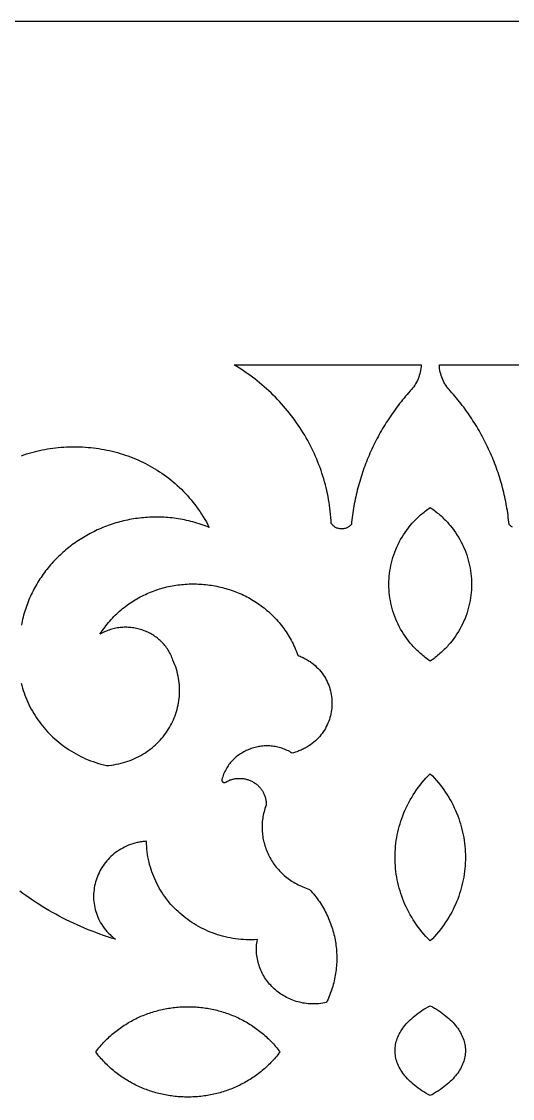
# Model space of a CAD drawing. Extents: x -167 to 167, y -60 to 60.
# Drawn here: x 101.3 to 129.8, y -2.7 to 60 of the extents above; entities that cross this region are included whole.
import ezdxf

# ---------------------------------------------------------------- set-up
doc = ezdxf.new("R2010")
doc.units = 0
doc.header["$MEASUREMENT"] = 0
doc.layers.add('LAYER_1', color=18, linetype='CONTINUOUS')

msp = doc.modelspace()

# ---------------------------------------------------------------- linework, layer by layer
at = {"layer": 'LAYER_1'}
for points in [[(166.732, -60), (166.732, 60), (-166.732, 60), (-166.732, -60)], [(124.513, 39.895), (124.502, 39.791), (124.486, 39.688), (124.466, 39.586), (124.441, 39.485), (124.412, 39.385), (124.378, 39.286), (124.34, 39.19), (124.297, 39.094), (124.25, 39.001), (124.199, 38.91), (124.144, 38.821), (124.084, 38.734), (124.021, 38.649), (123.953, 38.567), (123.882, 38.487), (123.791, 38.385), (123.701, 38.281), (123.612, 38.177), (123.524, 38.072), (123.437, 37.966), (123.352, 37.859), (123.268, 37.752), (123.184, 37.644), (123.102, 37.535), (123.021, 37.426), (122.942, 37.316), (122.863, 37.205), (122.785, 37.094), (122.709, 36.982), (122.634, 36.869), (122.56, 36.756), (122.487, 36.642), (122.416, 36.527), (122.345, 36.412), (122.276, 36.296), (122.208, 36.179), (122.141, 36.062), (122.075, 35.944), (122.011, 35.826), (121.947, 35.707), (121.885, 35.588), (121.824, 35.468), (121.765, 35.347), (121.706, 35.226), (121.649, 35.105), (121.593, 34.983), (121.538, 34.86), (121.485, 34.737), (121.433, 34.614), (121.382, 34.489), (121.332, 34.365), (121.283, 34.24), (121.236, 34.114), (121.19, 33.989), (121.145, 33.862), (121.102, 33.735), (121.059, 33.608), (121.018, 33.481), (120.979, 33.353), (120.94, 33.224), (120.903, 33.095), (120.867, 32.966), (120.833, 32.837), (120.799, 32.707), (120.767, 32.576), (120.737, 32.446), (120.707, 32.315), (120.679, 32.184), (120.653, 32.052), (120.627, 31.92), (120.603, 31.788), (120.58, 31.655), (120.559, 31.523), (120.539, 31.39), (120.52, 31.256), (120.503, 31.123), (120.487, 30.989), (120.472, 30.855), (120.458, 30.72), (120.429, 30.686), (120.398, 30.655), (120.365, 30.625), (120.331, 30.598), (120.296, 30.573), (120.26, 30.551), (120.222, 30.531), (120.184, 30.513), (120.145, 30.498), (120.105, 30.485), (120.065, 30.474), (120.024, 30.466), (119.982, 30.46), (119.941, 30.456), (119.899, 30.454), (119.858, 30.455), (119.816, 30.458), (119.775, 30.463), (119.734, 30.471), (119.693, 30.481), (119.653, 30.493), (119.614, 30.507), (119.576, 30.524), (119.538, 30.543), (119.502, 30.564), (119.467, 30.587), (119.433, 30.613), (119.4, 30.641), (119.369, 30.671), (119.339, 30.703), (119.312, 30.738), (119.286, 30.774), (119.276, 30.951), (119.263, 31.128), (119.247, 31.304), (119.229, 31.479), (119.208, 31.654), (119.184, 31.828), (119.157, 32.002), (119.128, 32.175), (119.096, 32.347), (119.061, 32.518), (119.024, 32.689), (118.984, 32.859), (118.941, 33.028), (118.896, 33.196), (118.848, 33.364), (118.797, 33.531), (118.744, 33.696), (118.688, 33.861), (118.63, 34.025), (118.569, 34.188), (118.506, 34.35), (118.44, 34.511), (118.372, 34.671), (118.302, 34.829), (118.228, 34.987), (118.153, 35.144), (118.075, 35.299), (117.994, 35.453), (117.912, 35.606), (117.827, 35.758), (117.739, 35.908), (117.649, 36.058), (117.557, 36.205), (117.463, 36.352), (117.366, 36.497), (117.267, 36.641), (117.166, 36.783), (117.062, 36.924), (116.956, 37.064), (116.848, 37.202), (116.738, 37.338), (116.626, 37.473), (116.511, 37.607), (116.395, 37.738), (116.276, 37.869), (116.155, 37.997), (116.032, 38.124), (115.907, 38.249), (115.78, 38.373), (115.65, 38.494), (115.519, 38.614), (115.386, 38.732), (115.251, 38.849), (115.113, 38.963), (114.974, 39.076), (114.833, 39.186), (114.69, 39.295), (114.545, 39.402), (114.398, 39.507), (114.249, 39.609), (114.098, 39.71), (113.946, 39.809), (113.791, 39.905), (113.635, 40), (124.519, 40)], [(125.123, 31.652), (125.197, 31.599), (125.269, 31.546), (125.34, 31.491), (125.41, 31.436), (125.479, 31.38), (125.546, 31.324), (125.613, 31.266), (125.678, 31.208), (125.742, 31.149), (125.805, 31.089), (125.866, 31.029), (125.927, 30.968), (125.986, 30.906), (126.044, 30.843), (126.101, 30.78), (126.157, 30.716), (126.212, 30.652), (126.317, 30.521), (126.419, 30.387), (126.515, 30.252), (126.606, 30.114), (126.693, 29.974), (126.776, 29.833), (126.853, 29.689), (126.926, 29.544), (126.994, 29.397), (127.058, 29.248), (127.116, 29.098), (127.17, 28.947), (127.22, 28.794), (127.264, 28.641), (127.304, 28.486), (127.34, 28.331), (127.37, 28.175), (127.396, 28.018), (127.417, 27.861), (127.434, 27.703), (127.445, 27.545), (127.452, 27.386), (127.455, 27.228), (127.452, 27.069), (127.445, 26.911), (127.434, 26.753), (127.417, 26.595), (127.396, 26.438), (127.37, 26.281), (127.34, 26.125), (127.304, 25.969), (127.264, 25.815), (127.22, 25.661), (127.17, 25.509), (127.116, 25.358), (127.058, 25.208), (126.994, 25.059), (126.926, 24.912), (126.853, 24.767), (126.776, 24.623), (126.693, 24.481), (126.606, 24.342), (126.515, 24.204), (126.419, 24.068), (126.317, 23.935), (126.212, 23.804), (126.101, 23.676), (126.044, 23.613), (125.986, 23.55), (125.927, 23.488), (125.866, 23.427), (125.805, 23.367), (125.742, 23.307), (125.678, 23.248), (125.613, 23.19), (125.546, 23.132), (125.479, 23.076), (125.41, 23.02), (125.34, 22.964), (125.269, 22.91), (125.197, 22.857), (125.123, 22.804), (125.049, 22.752), (124.974, 22.804), (124.901, 22.857), (124.828, 22.91), (124.757, 22.964), (124.687, 23.02), (124.619, 23.076), (124.551, 23.132), (124.485, 23.19), (124.419, 23.248), (124.355, 23.307), (124.293, 23.367), (124.231, 23.427), (124.17, 23.488), (124.111, 23.55), (124.053, 23.613), (123.996, 23.676), (123.94, 23.74), (123.885, 23.804), (123.78, 23.935), (123.679, 24.068), (123.582, 24.204), (123.491, 24.342), (123.404, 24.481), (123.322, 24.623), (123.244, 24.767), (123.171, 24.912), (123.103, 25.059), (123.04, 25.208), (122.981, 25.358), (122.927, 25.509), (122.877, 25.661), (122.833, 25.815), (122.793, 25.969), (122.758, 26.125), (122.727, 26.281), (122.701, 26.438), (122.68, 26.595), (122.664, 26.753), (122.652, 26.911), (122.645, 27.069), (122.642, 27.228), (122.645, 27.386), (122.652, 27.545), (122.664, 27.703), (122.68, 27.861), (122.701, 28.018), (122.727, 28.175), (122.758, 28.331), (122.793, 28.486), (122.833, 28.641), (122.877, 28.794), (122.927, 28.947), (122.981, 29.098), (123.04, 29.248), (123.103, 29.397), (123.171, 29.544), (123.244, 29.689), (123.322, 29.833), (123.404, 29.974), (123.491, 30.114), (123.582, 30.252), (123.679, 30.387), (123.78, 30.521), (123.885, 30.652), (123.996, 30.78), (124.053, 30.843), (124.111, 30.906), (124.17, 30.968), (124.231, 31.029), (124.293, 31.089), (124.355, 31.149), (124.419, 31.208), (124.485, 31.266), (124.551, 31.324), (124.619, 31.38), (124.687, 31.436), (124.757, 31.491), (124.828, 31.546), (124.901, 31.599), (124.974, 31.652), (125.049, 31.703)], [(125.175, 16.068), (125.297, 15.937), (125.415, 15.804), (125.529, 15.669), (125.639, 15.532), (125.745, 15.393), (125.847, 15.253), (125.945, 15.11), (126.039, 14.965), (126.129, 14.819), (126.215, 14.672), (126.297, 14.522), (126.375, 14.372), (126.449, 14.22), (126.519, 14.066), (126.585, 13.912), (126.647, 13.756), (126.705, 13.599), (126.759, 13.441), (126.809, 13.282), (126.855, 13.123), (126.897, 12.962), (126.935, 12.801), (126.969, 12.639), (126.999, 12.477), (127.025, 12.314), (127.047, 12.15), (127.065, 11.986), (127.079, 11.822), (127.089, 11.658), (127.095, 11.494), (127.097, 11.329), (127.095, 11.165), (127.089, 11), (127.079, 10.836), (127.065, 10.672), (127.047, 10.508), (127.025, 10.345), (126.999, 10.182), (126.969, 10.019), (126.935, 9.857), (126.897, 9.696), (126.855, 9.536), (126.809, 9.376), (126.759, 9.217), (126.705, 9.059), (126.647, 8.902), (126.585, 8.747), (126.519, 8.592), (126.449, 8.439), (126.375, 8.287), (126.297, 8.136), (126.215, 7.987), (126.129, 7.839), (126.039, 7.693), (125.945, 7.548), (125.847, 7.406), (125.745, 7.265), (125.639, 7.126), (125.529, 6.989), (125.415, 6.854), (125.297, 6.721), (125.175, 6.59), (125.049, 6.462), (124.923, 6.59), (124.8, 6.721), (124.682, 6.854), (124.568, 6.989), (124.458, 7.126), (124.352, 7.265), (124.25, 7.406), (124.152, 7.548), (124.058, 7.693), (123.968, 7.839), (123.882, 7.987), (123.8, 8.136), (123.722, 8.287), (123.648, 8.439), (123.578, 8.592), (123.512, 8.747), (123.45, 8.902), (123.392, 9.059), (123.338, 9.217), (123.288, 9.376), (123.242, 9.536), (123.2, 9.696), (123.162, 9.857), (123.128, 10.019), (123.098, 10.182), (123.072, 10.345), (123.05, 10.508), (123.032, 10.672), (123.018, 10.836), (123.008, 11), (123.002, 11.165), (123, 11.329), (123.002, 11.494), (123.008, 11.658), (123.018, 11.822), (123.032, 11.986), (123.05, 12.15), (123.072, 12.314), (123.098, 12.477), (123.128, 12.639), (123.162, 12.801), (123.2, 12.962), (123.242, 13.123), (123.288, 13.282), (123.338, 13.441), (123.392, 13.599), (123.45, 13.756), (123.512, 13.912), (123.578, 14.066), (123.648, 14.22), (123.722, 14.372), (123.8, 14.522), (123.882, 14.672), (123.968, 14.819), (124.058, 14.965), (124.152, 15.11), (124.25, 15.253), (124.352, 15.393), (124.458, 15.532), (124.568, 15.669), (124.682, 15.804), (124.8, 15.937), (124.923, 16.068), (125.049, 16.197)], [(111.032, 2.632), (111.127, 2.63), (111.221, 2.626), (111.316, 2.622), (111.411, 2.616), (111.505, 2.609), (111.6, 2.601), (111.694, 2.591), (111.788, 2.58), (111.882, 2.568), (111.976, 2.554), (112.07, 2.54), (112.164, 2.524), (112.257, 2.506), (112.35, 2.488), (112.443, 2.468), (112.536, 2.446), (112.628, 2.424), (112.72, 2.4), (112.812, 2.375), (112.903, 2.349), (112.994, 2.321), (113.085, 2.292), (113.175, 2.262), (113.265, 2.231), (113.355, 2.198), (113.444, 2.164), (113.533, 2.128), (113.621, 2.092), (113.709, 2.054), (113.796, 2.015), (113.883, 1.974), (113.969, 1.932), (114.055, 1.889), (114.14, 1.845), (114.225, 1.799), (114.309, 1.752), (114.393, 1.704), (114.476, 1.655), (114.558, 1.604), (114.64, 1.552), (114.721, 1.499), (114.801, 1.444), (114.881, 1.388), (114.959, 1.331), (115.038, 1.272), (115.115, 1.213), (115.192, 1.152), (115.268, 1.089), (115.343, 1.026), (115.417, 0.961), (115.491, 0.895), (115.563, 0.827), (115.635, 0.758), (115.706, 0.688), (115.776, 0.617), (115.845, 0.544), (115.914, 0.47), (115.981, 0.395), (116.047, 0.319), (116.113, 0.241), (116.177, 0.162), (116.241, 0.082), (116.303, 0), (116.241, -0.082), (116.177, -0.162), (116.113, -0.241), (116.047, -0.319), (115.981, -0.395), (115.914, -0.47), (115.845, -0.544), (115.776, -0.617), (115.706, -0.688), (115.635, -0.758), (115.563, -0.827), (115.491, -0.895), (115.417, -0.961), (115.343, -1.026), (115.268, -1.089), (115.192, -1.152), (115.115, -1.213), (115.038, -1.272), (114.959, -1.331), (114.881, -1.388), (114.801, -1.444), (114.721, -1.499), (114.64, -1.552), (114.558, -1.604), (114.476, -1.655), (114.393, -1.704), (114.309, -1.752), (114.225, -1.799), (114.14, -1.845), (114.055, -1.889), (113.969, -1.932), (113.883, -1.974), (113.796, -2.015), (113.709, -2.054), (113.621, -2.092), (113.533, -2.128), (113.444, -2.164), (113.355, -2.198), (113.265, -2.231), (113.175, -2.262), (113.085, -2.292), (112.994, -2.321), (112.903, -2.349), (112.812, -2.375), (112.72, -2.4), (112.628, -2.424), (112.536, -2.446), (112.443, -2.468), (112.35, -2.488), (112.257, -2.506), (112.164, -2.524), (112.07, -2.54), (111.976, -2.554), (111.882, -2.568), (111.788, -2.58), (111.694, -2.591), (111.6, -2.601), (111.505, -2.609), (111.411, -2.616), (111.316, -2.622), (111.221, -2.626), (111.127, -2.63), (111.032, -2.632), (110.937, -2.632), (110.842, -2.632), (110.747, -2.63), (110.653, -2.626), (110.558, -2.622), (110.463, -2.616), (110.369, -2.609), (110.274, -2.601), (110.18, -2.591), (110.086, -2.58), (109.992, -2.568), (109.898, -2.554), (109.804, -2.54), (109.71, -2.524), (109.617, -2.506), (109.524, -2.488), (109.431, -2.468), (109.338, -2.446), (109.246, -2.424), (109.154, -2.4), (109.062, -2.375), (108.971, -2.349), (108.88, -2.321), (108.789, -2.292), (108.699, -2.262), (108.609, -2.231), (108.519, -2.198), (108.43, -2.164), (108.341, -2.128), (108.253, -2.092), (108.165, -2.054), (108.078, -2.015), (107.991, -1.974), (107.905, -1.932), (107.819, -1.889), (107.734, -1.845), (107.649, -1.799), (107.565, -1.752), (107.481, -1.704), (107.398, -1.655), (107.316, -1.604), (107.234, -1.552), (107.153, -1.499), (107.073, -1.444), (106.994, -1.388), (106.915, -1.331), (106.836, -1.272), (106.759, -1.213), (106.682, -1.152), (106.606, -1.089), (106.531, -1.026), (106.457, -0.961), (106.383, -0.895), (106.311, -0.827), (106.239, -0.758), (106.168, -0.688), (106.098, -0.617), (106.029, -0.544), (105.96, -0.47), (105.893, -0.395), (105.827, -0.319), (105.761, -0.241), (105.697, -0.162), (105.633, -0.082), (105.571, 0), (105.633, 0.082), (105.697, 0.162), (105.761, 0.241), (105.827, 0.319), (105.893, 0.395), (105.96, 0.47), (106.029, 0.544), (106.098, 0.617), (106.168, 0.688), (106.239, 0.758), (106.311, 0.827), (106.383, 0.895), (106.457, 0.961), (106.531, 1.026), (106.606, 1.089), (106.682, 1.152), (106.759, 1.213), (106.836, 1.272), (106.915, 1.331), (106.994, 1.388), (107.073, 1.444), (107.153, 1.499), (107.234, 1.552), (107.316, 1.604), (107.398, 1.655), (107.481, 1.704), (107.565, 1.752), (107.649, 1.799), (107.734, 1.845), (107.819, 1.889), (107.905, 1.932), (107.991, 1.974), (108.078, 2.015), (108.165, 2.054), (108.253, 2.092), (108.341, 2.128), (108.43, 2.164), (108.519, 2.198), (108.609, 2.231), (108.699, 2.262), (108.789, 2.292), (108.88, 2.321), (108.971, 2.349), (109.062, 2.375), (109.154, 2.4), (109.246, 2.424), (109.338, 2.446), (109.431, 2.468), (109.524, 2.488), (109.617, 2.506), (109.71, 2.524), (109.804, 2.54), (109.898, 2.554), (109.992, 2.568), (110.086, 2.58), (110.18, 2.591), (110.274, 2.601), (110.369, 2.609), (110.463, 2.616), (110.558, 2.622), (110.653, 2.626), (110.747, 2.63), (110.842, 2.632), (110.937, 2.632)], [(125.175, 2.621), (125.297, 2.551), (125.415, 2.479), (125.529, 2.407), (125.639, 2.333), (125.745, 2.258), (125.847, 2.182), (125.945, 2.106), (126.039, 2.028), (126.129, 1.95), (126.215, 1.87), (126.297, 1.79), (126.375, 1.709), (126.449, 1.627), (126.519, 1.545), (126.585, 1.461), (126.647, 1.378), (126.705, 1.293), (126.759, 1.208), (126.809, 1.123), (126.855, 1.037), (126.897, 0.951), (126.935, 0.864), (126.969, 0.777), (126.999, 0.69), (127.025, 0.602), (127.047, 0.514), (127.065, 0.426), (127.079, 0.338), (127.089, 0.25), (127.095, 0.161), (127.097, 0.073), (127.095, -0.016), (127.089, -0.104), (127.079, -0.192), (127.065, -0.281), (127.047, -0.369), (127.025, -0.457), (126.999, -0.544), (126.969, -0.632), (126.935, -0.719), (126.897, -0.805), (126.855, -0.892), (126.809, -0.977), (126.759, -1.063), (126.705, -1.148), (126.647, -1.232), (126.585, -1.316), (126.519, -1.399), (126.449, -1.481), (126.375, -1.563), (126.297, -1.644), (126.215, -1.725), (126.129, -1.804), (126.039, -1.883), (125.945, -1.96), (125.847, -2.037), (125.745, -2.113), (125.639, -2.187), (125.529, -2.261), (125.415, -2.334), (125.297, -2.405), (125.175, -2.475), (125.049, -2.544), (124.923, -2.475), (124.8, -2.405), (124.682, -2.334), (124.568, -2.261), (124.458, -2.187), (124.352, -2.113), (124.25, -2.037), (124.152, -1.96), (124.058, -1.883), (123.968, -1.804), (123.882, -1.725), (123.8, -1.644), (123.722, -1.563), (123.648, -1.481), (123.578, -1.399), (123.512, -1.316), (123.45, -1.232), (123.392, -1.148), (123.338, -1.063), (123.288, -0.977), (123.242, -0.892), (123.2, -0.805), (123.162, -0.719), (123.128, -0.632), (123.098, -0.544), (123.072, -0.457), (123.05, -0.369), (123.032, -0.281), (123.018, -0.192), (123.008, -0.104), (123.002, -0.016), (123, 0.073), (123.002, 0.161), (123.008, 0.25), (123.018, 0.338), (123.032, 0.426), (123.05, 0.514), (123.072, 0.602), (123.098, 0.69), (123.128, 0.777), (123.162, 0.864), (123.2, 0.951), (123.242, 1.037), (123.288, 1.123), (123.338, 1.208), (123.392, 1.293), (123.45, 1.378), (123.512, 1.461), (123.578, 1.545), (123.648, 1.627), (123.722, 1.709), (123.8, 1.79), (123.882, 1.87), (123.968, 1.95), (124.058, 2.028), (124.152, 2.106), (124.25, 2.182), (124.352, 2.258), (124.458, 2.333), (124.568, 2.407), (124.682, 2.479), (124.8, 2.551), (124.923, 2.621), (125.049, 2.69)]]:
    msp.add_lwpolyline(points, close=True, dxfattribs=at)
for points in [[(129.837, 30.551), (129.801, 30.573), (129.766, 30.598), (129.732, 30.625), (129.699, 30.655), (129.668, 30.686), (129.639, 30.72), (129.625, 30.855), (129.611, 30.989), (129.595, 31.123), (129.577, 31.256), (129.558, 31.39), (129.538, 31.523), (129.517, 31.655), (129.494, 31.788), (129.47, 31.92), (129.445, 32.052), (129.418, 32.184), (129.39, 32.315), (129.36, 32.446), (129.33, 32.576), (129.298, 32.707), (129.264, 32.837), (129.23, 32.966), (129.194, 33.095), (129.157, 33.224), (129.119, 33.353), (129.079, 33.481), (129.038, 33.608), (128.996, 33.735), (128.952, 33.862), (128.907, 33.989), (128.861, 34.114), (128.814, 34.24), (128.765, 34.365), (128.716, 34.489), (128.665, 34.614), (128.612, 34.737), (128.559, 34.86), (128.504, 34.983), (128.448, 35.105), (128.391, 35.226), (128.332, 35.347), (128.273, 35.468), (128.212, 35.588), (128.15, 35.707), (128.086, 35.826), (128.022, 35.944), (127.956, 36.062), (127.889, 36.179), (127.821, 36.296), (127.752, 36.412), (127.682, 36.527), (127.61, 36.642), (127.537, 36.756), (127.463, 36.869), (127.388, 36.982), (127.312, 37.094), (127.234, 37.205), (127.156, 37.316), (127.076, 37.426), (126.995, 37.535), (126.913, 37.644), (126.83, 37.752), (126.745, 37.859), (126.66, 37.966), (126.573, 38.072), (126.485, 38.177), (126.396, 38.281), (126.306, 38.385), (126.215, 38.487), (126.144, 38.567), (126.076, 38.649), (126.013, 38.734), (125.953, 38.821), (125.898, 38.91), (125.847, 39.001), (125.8, 39.094), (125.757, 39.19), (125.719, 39.286), (125.685, 39.385), (125.656, 39.485), (125.631, 39.586), (125.611, 39.688), (125.595, 39.791), (125.584, 39.895), (125.578, 40), (136.462, 40)], [(101.246, 34.719), (101.395, 34.769), (101.545, 34.817), (101.695, 34.863), (101.847, 34.905), (101.999, 34.945), (102.152, 34.983), (102.306, 35.018), (102.46, 35.05), (102.614, 35.08), (102.769, 35.108), (102.925, 35.132), (103.081, 35.154), (103.237, 35.174), (103.394, 35.191), (103.551, 35.205), (103.708, 35.217), (103.866, 35.226), (104.023, 35.232), (104.181, 35.236), (104.338, 35.237), (104.496, 35.236), (104.654, 35.232), (104.811, 35.225), (104.969, 35.216), (105.126, 35.204), (105.283, 35.189), (105.44, 35.172), (105.597, 35.152), (105.753, 35.13), (105.909, 35.105), (106.065, 35.077), (106.22, 35.046), (106.374, 35.013), (106.528, 34.977), (106.682, 34.939), (106.834, 34.897), (106.986, 34.854), (107.138, 34.807), (107.288, 34.758), (107.438, 34.706), (107.587, 34.651), (107.735, 34.594), (107.882, 34.534), (108.028, 34.471), (108.173, 34.406), (108.317, 34.337), (108.46, 34.266), (108.602, 34.193), (108.743, 34.116), (108.882, 34.037), (109.02, 33.956), (109.157, 33.871), (109.292, 33.784), (109.426, 33.694), (109.558, 33.601), (109.689, 33.505), (109.819, 33.407), (109.946, 33.306), (110.072, 33.202), (110.197, 33.096), (110.32, 32.987), (110.441, 32.874), (110.56, 32.76), (110.677, 32.642), (110.793, 32.522), (110.906, 32.398), (111.018, 32.272), (111.127, 32.144), (111.235, 32.012), (111.34, 31.878), (111.443, 31.74), (111.544, 31.6), (111.643, 31.458), (111.739, 31.312), (111.833, 31.163), (111.925, 31.012), (112.015, 30.858), (112.101, 30.701), (112.186, 30.541), (112.066, 30.588), (111.946, 30.633), (111.827, 30.676), (111.706, 30.718), (111.586, 30.757), (111.466, 30.794), (111.345, 30.829), (111.225, 30.862), (111.104, 30.894), (110.984, 30.923), (110.863, 30.951), (110.742, 30.976), (110.621, 31), (110.501, 31.022), (110.38, 31.042), (110.259, 31.061), (110.139, 31.077), (110.018, 31.091), (109.898, 31.104), (109.778, 31.115), (109.657, 31.124), (109.537, 31.132), (109.417, 31.137), (109.298, 31.141), (109.178, 31.143), (109.059, 31.143), (108.94, 31.142), (108.821, 31.139), (108.703, 31.134), (108.584, 31.128), (108.466, 31.119), (108.349, 31.109), (108.231, 31.098), (108.115, 31.084), (107.998, 31.07), (107.882, 31.053), (107.766, 31.035), (107.651, 31.015), (107.536, 30.994), (107.421, 30.97), (107.307, 30.946), (107.194, 30.92), (107.081, 30.892), (106.968, 30.863), (106.856, 30.832), (106.745, 30.799), (106.634, 30.765), (106.524, 30.73), (106.414, 30.693), (106.305, 30.654), (106.197, 30.614), (106.089, 30.573), (105.982, 30.53), (105.876, 30.486), (105.77, 30.44), (105.665, 30.393), (105.561, 30.344), (105.458, 30.294), (105.355, 30.242), (105.253, 30.189), (105.152, 30.135), (105.052, 30.079), (104.953, 30.022), (104.854, 29.964), (104.757, 29.904), (104.66, 29.843), (104.564, 29.781), (104.469, 29.717), (104.375, 29.652), (104.282, 29.586), (104.19, 29.518), (104.099, 29.45), (104.01, 29.379), (103.921, 29.308), (103.833, 29.235), (103.746, 29.162), (103.66, 29.087), (103.576, 29.01), (103.492, 28.933), (103.41, 28.854), (103.329, 28.774), (103.249, 28.693), (103.17, 28.611), (103.092, 28.528), (103.016, 28.443), (102.94, 28.358), (102.867, 28.271), (102.794, 28.183), (102.723, 28.094), (102.652, 28.004), (102.584, 27.913), (102.516, 27.821), (102.45, 27.728), (102.386, 27.634), (102.322, 27.538), (102.26, 27.442), (102.2, 27.345), (102.141, 27.246), (102.083, 27.147), (102.027, 27.047), (101.973, 26.946), (101.92, 26.843), (101.868, 26.74), (101.818, 26.636), (101.77, 26.531), (101.723, 26.425), (101.678, 26.318), (101.634, 26.21), (101.592, 26.101), (101.552, 25.992), (101.513, 25.881), (101.476, 25.77), (101.441, 25.658), (101.407, 25.545), (101.375, 25.431), (101.345, 25.316), (101.317, 25.201), (101.29, 25.085), (101.265, 24.967), (101.242, 24.85)], [(101.229, 21.474), (101.265, 21.33), (101.305, 21.187), (101.349, 21.046), (101.396, 20.906), (101.446, 20.767), (101.499, 20.629), (101.556, 20.493), (101.615, 20.358), (101.678, 20.225), (101.744, 20.093), (101.813, 19.962), (101.885, 19.833), (101.96, 19.706), (102.038, 19.581), (102.118, 19.457), (102.202, 19.335), (102.289, 19.215), (102.378, 19.097), (102.47, 18.981), (102.565, 18.866), (102.662, 18.754), (102.763, 18.644), (102.865, 18.536), (102.971, 18.43), (103.079, 18.326), (103.189, 18.225), (103.303, 18.126), (103.418, 18.03), (103.536, 17.935), (103.656, 17.844), (103.779, 17.755), (103.904, 17.668), (104.031, 17.584), (104.161, 17.503), (104.293, 17.425), (104.426, 17.349), (104.563, 17.276), (104.701, 17.206), (104.841, 17.139), (104.983, 17.075), (105.128, 17.014), (105.274, 16.956), (105.422, 16.901), (105.572, 16.849), (105.724, 16.801), (105.878, 16.756), (106.034, 16.714), (106.191, 16.676), (106.339, 16.687), (106.484, 16.703), (106.628, 16.723), (106.77, 16.747), (106.909, 16.776), (107.047, 16.808), (107.183, 16.844), (107.317, 16.883), (107.449, 16.927), (107.579, 16.974), (107.706, 17.024), (107.832, 17.079), (107.955, 17.136), (108.075, 17.197), (108.193, 17.261), (108.309, 17.328), (108.423, 17.399), (108.533, 17.472), (108.642, 17.549), (108.747, 17.628), (108.85, 17.71), (108.95, 17.795), (109.048, 17.882), (109.143, 17.972), (109.234, 18.065), (109.323, 18.16), (109.409, 18.257), (109.492, 18.356), (109.572, 18.458), (109.648, 18.562), (109.722, 18.668), (109.792, 18.776), (109.86, 18.885), (109.923, 18.997), (109.984, 19.11), (110.041, 19.225), (110.095, 19.342), (110.145, 19.46), (110.191, 19.579), (110.235, 19.7), (110.274, 19.822), (110.31, 19.946), (110.342, 20.07), (110.37, 20.196), (110.394, 20.322), (110.415, 20.45), (110.431, 20.578), (110.444, 20.707), (110.453, 20.836), (110.457, 20.967), (110.458, 21.097), (110.454, 21.229), (110.446, 21.36), (110.434, 21.492), (110.418, 21.624), (110.397, 21.756), (110.371, 21.889), (110.342, 22.021), (110.308, 22.153), (110.269, 22.285), (110.226, 22.417), (110.178, 22.548), (110.125, 22.68), (110.068, 22.81), (110.04, 22.889), (110.009, 22.967), (109.977, 23.043), (109.943, 23.118), (109.906, 23.192), (109.868, 23.263), (109.827, 23.334), (109.785, 23.403), (109.741, 23.47), (109.695, 23.536), (109.647, 23.6), (109.598, 23.662), (109.547, 23.723), (109.494, 23.783), (109.44, 23.84), (109.384, 23.896), (109.327, 23.951), (109.268, 24.003), (109.208, 24.054), (109.147, 24.103), (109.084, 24.151), (109.02, 24.197), (108.955, 24.241), (108.889, 24.283), (108.822, 24.323), (108.753, 24.362), (108.684, 24.398), (108.613, 24.433), (108.542, 24.466), (108.469, 24.497), (108.396, 24.527), (108.322, 24.554), (108.248, 24.579), (108.172, 24.603), (108.096, 24.624), (108.02, 24.643), (107.943, 24.661), (107.865, 24.676), (107.787, 24.69), (107.708, 24.701), (107.629, 24.71), (107.55, 24.717), (107.47, 24.723), (107.391, 24.726), (107.311, 24.726), (107.23, 24.725), (107.15, 24.722), (107.07, 24.716), (106.99, 24.708), (106.909, 24.698), (106.829, 24.686), (106.749, 24.671), (106.669, 24.655), (106.589, 24.636), (106.51, 24.614), (106.431, 24.591), (106.352, 24.565), (106.274, 24.536), (106.196, 24.506), (106.119, 24.473), (106.042, 24.437), (105.965, 24.399), (105.89, 24.359), (105.815, 24.316), (105.882, 24.419), (105.951, 24.52), (106.021, 24.62), (106.092, 24.717), (106.165, 24.812), (106.239, 24.906), (106.315, 24.998), (106.392, 25.087), (106.47, 25.175), (106.55, 25.261), (106.63, 25.346), (106.712, 25.428), (106.795, 25.509), (106.88, 25.587), (106.965, 25.664), (107.052, 25.739), (107.139, 25.812), (107.228, 25.883), (107.318, 25.953), (107.408, 26.02), (107.5, 26.086), (107.592, 26.15), (107.686, 26.212), (107.78, 26.272), (107.876, 26.33), (107.972, 26.387), (108.068, 26.442), (108.166, 26.495), (108.265, 26.546), (108.364, 26.595), (108.464, 26.642), (108.564, 26.688), (108.665, 26.732), (108.767, 26.774), (108.87, 26.814), (108.973, 26.853), (109.076, 26.89), (109.18, 26.924), (109.285, 26.958), (109.39, 26.989), (109.495, 27.018), (109.601, 27.046), (109.708, 27.072), (109.814, 27.096), (109.921, 27.119), (110.028, 27.14), (110.136, 27.159), (110.244, 27.176), (110.352, 27.191), (110.46, 27.205), (110.569, 27.217), (110.677, 27.227), (110.786, 27.235), (110.895, 27.242), (111.003, 27.247), (111.112, 27.25), (111.221, 27.251), (111.33, 27.251), (111.439, 27.249), (111.548, 27.245), (111.656, 27.24), (111.765, 27.233), (111.873, 27.224), (111.982, 27.213), (112.09, 27.201), (112.198, 27.187), (112.305, 27.171), (112.412, 27.154), (112.519, 27.134), (112.626, 27.114), (112.732, 27.091), (112.838, 27.067), (112.944, 27.041), (113.049, 27.013), (113.154, 26.984), (113.258, 26.953), (113.361, 26.92), (113.464, 26.886), (113.567, 26.85), (113.669, 26.812), (113.77, 26.773), (113.871, 26.732), (113.971, 26.689), (114.07, 26.645), (114.169, 26.599), (114.266, 26.551), (114.363, 26.502), (114.46, 26.451), (114.555, 26.398), (114.649, 26.344), (114.743, 26.288), (114.836, 26.231), (114.927, 26.171), (115.018, 26.111), (115.108, 26.048), (115.197, 25.984), (115.285, 25.918), (115.371, 25.851), (115.457, 25.782), (115.541, 25.712), (115.624, 25.64), (115.706, 25.566), (115.787, 25.491), (115.867, 25.414), (115.945, 25.335), (116.022, 25.255), (116.098, 25.173), (116.173, 25.09), (116.246, 25.005), (116.317, 24.918), (116.388, 24.83), (116.457, 24.741), (116.524, 24.649), (116.59, 24.557), (116.654, 24.462), (116.717, 24.366), (116.778, 24.269), (116.838, 24.17), (116.896, 24.069), (116.952, 23.967), (117.006, 23.863), (117.059, 23.758), (117.111, 23.651), (117.16, 23.542), (117.208, 23.432), (117.253, 23.321), (117.297, 23.208), (117.339, 23.093), (117.405, 23.068), (117.469, 23.042), (117.532, 23.014), (117.594, 22.986), (117.655, 22.957), (117.714, 22.926), (117.773, 22.895), (117.831, 22.863), (117.887, 22.83), (117.942, 22.796), (117.997, 22.762), (118.05, 22.726), (118.102, 22.69), (118.153, 22.652), (118.251, 22.576), (118.345, 22.496), (118.435, 22.413), (118.521, 22.328), (118.602, 22.239), (118.679, 22.149), (118.751, 22.056), (118.819, 21.96), (118.883, 21.863), (118.942, 21.764), (118.997, 21.663), (119.048, 21.56), (119.095, 21.455), (119.137, 21.35), (119.175, 21.243), (119.209, 21.134), (119.238, 21.025), (119.263, 20.915), (119.284, 20.804), (119.301, 20.693), (119.313, 20.581), (119.322, 20.469), (119.326, 20.357), (119.325, 20.244), (119.321, 20.132), (119.313, 20.02), (119.3, 19.908), (119.283, 19.797), (119.262, 19.686), (119.236, 19.576), (119.207, 19.467), (119.174, 19.359), (119.136, 19.253), (119.094, 19.147), (119.048, 19.043), (118.998, 18.941), (118.944, 18.84), (118.886, 18.741), (118.823, 18.645), (118.757, 18.55), (118.686, 18.457), (118.612, 18.367), (118.533, 18.28), (118.451, 18.195), (118.364, 18.113), (118.273, 18.034), (118.178, 17.958), (118.08, 17.885), (117.977, 17.816), (117.87, 17.75), (117.815, 17.718), (117.759, 17.688), (117.702, 17.658), (117.645, 17.629), (117.586, 17.601), (117.526, 17.575), (117.465, 17.549), (117.403, 17.524), (117.34, 17.5), (117.276, 17.478), (117.212, 17.456), (117.146, 17.436), (117.079, 17.416), (117.011, 17.398), (116.938, 17.442), (116.864, 17.483), (116.79, 17.522), (116.714, 17.559), (116.639, 17.593), (116.562, 17.624), (116.485, 17.653), (116.408, 17.68), (116.331, 17.704), (116.253, 17.726), (116.174, 17.745), (116.096, 17.762), (116.017, 17.777), (115.939, 17.789), (115.86, 17.8), (115.781, 17.807), (115.702, 17.813), (115.623, 17.816), (115.544, 17.818), (115.466, 17.816), (115.387, 17.813), (115.309, 17.808), (115.232, 17.8), (115.154, 17.79), (115.077, 17.779), (115.001, 17.765), (114.925, 17.749), (114.849, 17.731), (114.774, 17.71), (114.7, 17.688), (114.626, 17.664), (114.554, 17.638), (114.482, 17.61), (114.41, 17.58), (114.34, 17.548), (114.271, 17.514), (114.203, 17.478), (114.135, 17.441), (114.069, 17.401), (114.004, 17.36), (113.94, 17.317), (113.878, 17.272), (113.816, 17.225), (113.756, 17.176), (113.698, 17.126), (113.641, 17.074), (113.585, 17.021), (113.531, 16.965), (113.479, 16.908), (113.428, 16.849), (113.378, 16.789), (113.331, 16.727), (113.285, 16.664), (113.242, 16.598), (113.2, 16.532), (113.16, 16.464), (113.122, 16.394), (113.086, 16.323), (113.052, 16.25), (113.02, 16.176), (112.99, 16.1), (112.963, 16.023), (112.938, 15.944), (112.915, 15.864), (112.911, 15.841), (112.911, 15.818), (112.915, 15.796), (112.923, 15.775), (112.933, 15.757), (112.946, 15.74), (112.961, 15.725), (112.978, 15.712), (112.997, 15.702), (113.018, 15.694), (113.039, 15.69), (113.061, 15.688), (113.083, 15.69), (113.106, 15.695), (113.128, 15.704), (113.149, 15.716), (113.199, 15.744), (113.249, 15.769), (113.3, 15.793), (113.351, 15.814), (113.402, 15.834), (113.454, 15.852), (113.505, 15.867), (113.557, 15.881), (113.609, 15.893), (113.661, 15.904), (113.713, 15.912), (113.764, 15.919), (113.816, 15.924), (113.868, 15.927), (113.92, 15.929), (113.971, 15.928), (114.022, 15.927), (114.073, 15.923), (114.124, 15.918), (114.174, 15.911), (114.224, 15.903), (114.274, 15.893), (114.323, 15.882), (114.372, 15.869), (114.42, 15.855), (114.468, 15.839), (114.515, 15.821), (114.561, 15.803), (114.607, 15.783), (114.652, 15.761), (114.696, 15.738), (114.74, 15.714), (114.783, 15.689), (114.825, 15.662), (114.866, 15.634), (114.906, 15.605), (114.945, 15.574), (114.983, 15.542), (115.02, 15.509), (115.056, 15.475), (115.09, 15.44), (115.124, 15.404), (115.156, 15.367), (115.187, 15.328), (115.217, 15.289), (115.246, 15.248), (115.273, 15.207), (115.299, 15.164), (115.323, 15.121), (115.346, 15.076), (115.368, 15.031), (115.387, 14.985), (115.406, 14.938), (115.422, 14.89), (115.437, 14.841), (115.45, 14.791), (115.462, 14.741), (115.472, 14.69), (115.48, 14.638), (115.486, 14.585), (115.49, 14.532), (115.492, 14.478), (115.492, 14.424), (115.491, 14.368), (115.456, 14.273), (115.425, 14.178), (115.396, 14.082), (115.37, 13.986), (115.347, 13.89), (115.326, 13.794), (115.309, 13.698), (115.293, 13.602), (115.281, 13.505), (115.271, 13.409), (115.263, 13.313), (115.259, 13.218), (115.256, 13.122), (115.257, 13.027), (115.259, 12.932), (115.265, 12.837), (115.272, 12.742), (115.283, 12.648), (115.295, 12.555), (115.31, 12.462), (115.327, 12.369), (115.347, 12.277), (115.369, 12.186), (115.394, 12.095), (115.42, 12.005), (115.449, 11.916), (115.481, 11.827), (115.514, 11.739), (115.55, 11.653), (115.587, 11.567), (115.628, 11.482), (115.67, 11.397), (115.714, 11.314), (115.76, 11.232), (115.809, 11.151), (115.859, 11.072), (115.912, 10.993), (115.967, 10.916), (116.023, 10.839), (116.082, 10.765), (116.142, 10.691), (116.205, 10.619), (116.269, 10.548), (116.336, 10.479), (116.404, 10.411), (116.474, 10.345), (116.546, 10.28), (116.619, 10.217), (116.695, 10.156), (116.772, 10.096), (116.851, 10.039), (116.932, 9.982), (117.014, 9.928), (117.098, 9.876), (117.184, 9.825), (117.272, 9.777), (117.361, 9.73), (117.451, 9.686), (117.543, 9.643), (117.637, 9.603), (117.732, 9.565), (117.829, 9.529), (117.928, 9.495), (118.027, 9.464), (118.105, 9.378), (118.18, 9.291), (118.254, 9.204), (118.325, 9.115), (118.395, 9.025), (118.463, 8.934), (118.528, 8.843), (118.592, 8.75), (118.655, 8.656), (118.715, 8.562), (118.773, 8.466), (118.829, 8.37), (118.884, 8.273), (118.936, 8.175), (118.986, 8.076), (119.035, 7.977), (119.082, 7.877), (119.126, 7.776), (119.169, 7.675), (119.21, 7.573), (119.248, 7.47), (119.285, 7.367), (119.32, 7.263), (119.353, 7.159), (119.384, 7.054), (119.413, 6.949), (119.44, 6.843), (119.465, 6.737), (119.488, 6.63), (119.509, 6.524), (119.527, 6.416), (119.544, 6.309), (119.559, 6.201), (119.572, 6.093), (119.583, 5.985), (119.592, 5.877), (119.599, 5.768), (119.604, 5.66), (119.606, 5.551), (119.607, 5.442), (119.606, 5.333), (119.603, 5.224), (119.597, 5.115), (119.59, 5.006), (119.58, 4.897), (119.569, 4.788), (119.555, 4.68), (119.539, 4.571), (119.521, 4.463), (119.502, 4.354), (119.48, 4.246), (119.456, 4.139), (119.43, 4.031), (119.401, 3.924), (119.371, 3.817), (119.339, 3.71), (119.304, 3.604), (119.267, 3.498), (119.229, 3.393), (119.188, 3.288), (119.145, 3.184), (119.1, 3.08), (119.052, 2.977), (119.003, 2.874), (118.894, 2.852), (118.786, 2.833), (118.678, 2.818), (118.571, 2.806), (118.464, 2.798), (118.357, 2.793), (118.252, 2.791), (118.146, 2.793), (118.042, 2.797), (117.939, 2.805), (117.836, 2.816), (117.734, 2.83), (117.633, 2.847), (117.533, 2.867), (117.434, 2.89), (117.337, 2.915), (117.24, 2.944), (117.145, 2.975), (117.051, 3.009), (116.958, 3.045), (116.866, 3.085), (116.776, 3.126), (116.688, 3.171), (116.601, 3.217), (116.515, 3.266), (116.432, 3.318), (116.35, 3.371), (116.269, 3.427), (116.191, 3.486), (116.114, 3.546), (116.039, 3.609), (115.966, 3.673), (115.895, 3.74), (115.827, 3.808), (115.76, 3.879), (115.696, 3.951), (115.633, 4.025), (115.573, 4.101), (115.515, 4.179), (115.46, 4.258), (115.407, 4.34), (115.357, 4.422), (115.309, 4.506), (115.264, 4.592), (115.221, 4.679), (115.181, 4.768), (115.144, 4.857), (115.109, 4.948), (115.078, 5.041), (115.049, 5.134), (115.024, 5.229), (115.001, 5.325), (114.981, 5.422), (114.965, 5.52), (114.952, 5.619), (114.941, 5.718), (114.935, 5.819), (114.931, 5.92), (114.931, 6.023), (114.934, 6.125), (114.941, 6.229), (114.952, 6.333), (114.966, 6.438), (114.983, 6.543), (114.821, 6.535), (114.66, 6.53), (114.5, 6.53), (114.34, 6.534), (114.182, 6.541), (114.024, 6.553), (113.868, 6.569), (113.713, 6.588), (113.559, 6.611), (113.406, 6.638), (113.254, 6.668), (113.104, 6.702), (112.955, 6.74), (112.808, 6.781), (112.662, 6.826), (112.518, 6.874), (112.376, 6.925), (112.235, 6.98), (112.096, 7.038), (111.959, 7.1), (111.823, 7.164), (111.69, 7.232), (111.558, 7.303), (111.428, 7.376), (111.301, 7.453), (111.176, 7.533), (111.052, 7.616), (110.931, 7.701), (110.813, 7.789), (110.696, 7.881), (110.583, 7.974), (110.471, 8.071), (110.362, 8.17), (110.256, 8.271), (110.152, 8.375), (110.051, 8.482), (109.953, 8.591), (109.857, 8.702), (109.764, 8.816), (109.674, 8.932), (109.587, 9.05), (109.504, 9.17), (109.423, 9.292), (109.345, 9.417), (109.27, 9.543), (109.199, 9.672), (109.131, 9.802), (109.066, 9.935), (109.005, 10.069), (108.947, 10.204), (108.893, 10.342), (108.842, 10.481), (108.795, 10.622), (108.751, 10.765), (108.711, 10.909), (108.675, 11.054), (108.643, 11.201), (108.615, 11.35), (108.59, 11.499), (108.57, 11.65), (108.553, 11.803), (108.541, 11.956), (108.533, 12.11), (108.529, 12.266), (108.458, 12.26), (108.388, 12.253), (108.319, 12.245), (108.251, 12.235), (108.183, 12.224), (108.116, 12.212), (108.049, 12.199), (107.984, 12.185), (107.854, 12.152), (107.728, 12.116), (107.605, 12.075), (107.484, 12.03), (107.367, 11.981), (107.253, 11.928), (107.142, 11.871), (107.034, 11.81), (106.929, 11.746), (106.827, 11.678), (106.729, 11.607), (106.634, 11.533), (106.543, 11.456), (106.454, 11.375), (106.369, 11.292), (106.288, 11.206), (106.21, 11.118), (106.136, 11.027), (106.065, 10.933), (105.998, 10.838), (105.934, 10.74), (105.875, 10.64), (105.819, 10.539), (105.766, 10.435), (105.718, 10.33), (105.673, 10.223), (105.632, 10.115), (105.596, 10.006), (105.563, 9.896), (105.534, 9.784), (105.509, 9.672), (105.488, 9.559), (105.472, 9.445), (105.459, 9.33), (105.451, 9.216), (105.447, 9.1), (105.447, 8.985), (105.451, 8.87), (105.46, 8.754), (105.473, 8.639), (105.491, 8.525), (105.513, 8.41), (105.54, 8.296), (105.571, 8.183), (105.607, 8.071), (105.647, 7.959), (105.692, 7.849), (105.742, 7.739), (105.796, 7.631), (105.855, 7.525), (105.919, 7.419), (105.988, 7.316), (106.062, 7.214), (106.141, 7.114), (106.224, 7.016), (106.313, 6.921), (106.407, 6.827), (106.455, 6.781), (106.505, 6.736), (106.557, 6.691), (106.609, 6.647), (106.663, 6.604), (106.718, 6.561), (106.487, 6.632), (106.258, 6.706), (106.031, 6.783), (105.806, 6.862), (105.582, 6.944), (105.36, 7.028), (105.14, 7.115), (104.922, 7.205), (104.706, 7.297), (104.491, 7.392), (104.279, 7.489), (104.068, 7.589), (103.86, 7.691), (103.653, 7.796), (103.448, 7.903), (103.245, 8.012), (103.045, 8.124), (102.846, 8.238), (102.649, 8.355), (102.454, 8.473), (102.261, 8.594), (102.07, 8.718), (101.882, 8.843), (101.695, 8.971), (101.51, 9.1), (101.328, 9.232), (101.147, 9.366)]]:
    msp.add_lwpolyline(points, dxfattribs=at)

doc.saveas('drawing.dxf')
